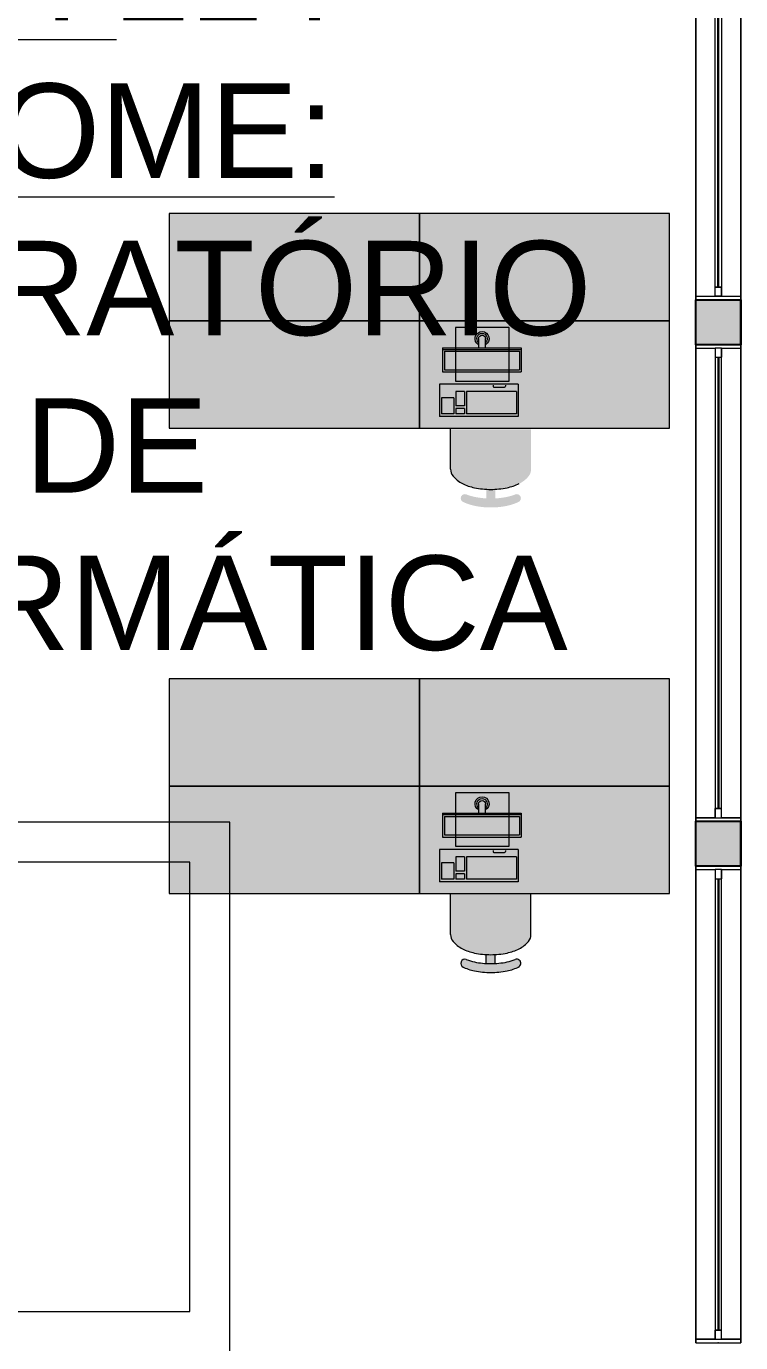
# Model space of a CAD drawing. Header units: metres. Extents: x 512 to 829, y -209 to 245.
# Drawn here: x 694.54 to 698.54, y -162.82 to -155.46 of the extents above; entities that cross this region are included whole.
import ezdxf

# ---------------------------------------------------------------- set-up
doc = ezdxf.new("R2010")
doc.units = ezdxf.units.M
doc.header["$LTSCALE"] = 0.508
doc.set_wipeout_variables(frame=1)
doc.header["$PDSIZE"] = -2
doc.linetypes.add('HIDDEN', pattern=[0.375, 0.25, -0.125])
for name, color, linetype, lineweight in [('AMB-NOVOS', 10, 'Continuous', 15), ('Demolir', 10, 'HIDDEN', 15), ('MOBILIARIO', 252, 'Continuous', 18), ('None', 7, 'Continuous', 5), ('NãoImprimir', 7, 'Continuous', 5), ('Peitoris', 2, 'Continuous', 5), ('ROTADEF', 253, 'Continuous', 15), ('Telhado-Princ', 7, 'Continuous', 5)]:
    doc.layers.add(name, color=color, linetype=linetype, lineweight=lineweight)

# ---------------------------------------------------------------- blocks, each defined once
blk = doc.blocks.new('Grupo-4656')
at = {"color": 7, "linetype": 'Continuous', "lineweight": 5}
for points in [[(-1.325, 0.125), (-1.30595, 0.125), (-1.30595, -0.125), (-1.325, -0.125)], [(1.30595, 0.125), (1.325, 0.125), (1.325, -0.125), (1.30595, -0.125)]]:
    blk.add_wipeout(points, dxfattribs=at).dxf.layer = 'None'
at = {"layer": 'None', "color": 7, "linetype": 'Continuous', "lineweight": 5}
for points in [[(-1.325, 0.125), (-1.30595, 0.125), (-1.30595, -0.125), (-1.325, -0.125)], [(1.30595, 0.125), (1.325, 0.125), (1.325, -0.125), (1.30595, -0.125)]]:
    blk.add_lwpolyline(points, close=True, dxfattribs=at)
blk = doc.blocks.new('Grupo-4657')
at = {"layer": 'None', "color": 7}
blk.add_blockref('Grupo-4656', (0, 0), dxfattribs=at)
at = {"layer": 'None', "color": 7, "linetype": 'Continuous', "lineweight": 5}
for p, q in [((-1.325, 0.125), (-1.30595, 0.125)), ((-1.30595, 0.125), (-1.30595, -0.125)), ((1.325, 0.125), (1.30595, 0.125)), ((1.30595, 0.125), (1.30595, -0.125)), ((-1.325, -0.125), (-1.30595, -0.125)), ((1.325, -0.125), (1.30595, -0.125))]:
    blk.add_line(p, q, dxfattribs=at)
blk = doc.blocks.new('Grupo-4658')
at = {"layer": 'None', "color": 7, "linetype": 'Continuous', "lineweight": 5}
for p, q in [((-1.3059, 0.0175), (-1.3059, -0.0175)), ((1.3059, 0.0175), (1.3059, -0.0175))]:
    blk.add_line(p, q, dxfattribs=at)
blk = doc.blocks.new('Grupo-4659')
at = {"color": 7, "linetype": 'Continuous', "lineweight": 5}
for points in [[(-1.3059, 0.0175), (-1.2551, 0.0175), (-1.2551, -0.0175), (-1.3059, -0.0175)], [(1.2551, 0.0175), (1.3059, 0.0175), (1.3059, -0.0175), (1.2551, -0.0175)]]:
    blk.add_wipeout(points, dxfattribs=at).dxf.layer = 'None'
at = {"layer": 'None', "color": 7, "linetype": 'Continuous', "lineweight": 5}
for points in [[(-1.3059, 0.0175), (-1.2551, 0.0175), (-1.2551, -0.0175), (-1.3059, -0.0175)], [(1.2551, 0.0175), (1.3059, 0.0175), (1.3059, -0.0175), (1.2551, -0.0175)]]:
    blk.add_lwpolyline(points, close=True, dxfattribs=at)
blk = doc.blocks.new('Grupo-4660')
at = {"layer": 'None', "color": 7}
blk.add_blockref('Grupo-4658', (0, 0), dxfattribs=at)
at = {"color": 7, "linetype": 'Continuous', "lineweight": 5}
blk.add_wipeout([(-1.2551, 0.0175), (1.2551, 0.0175), (1.2551, -0.0175), (-1.2551, -0.0175)], dxfattribs=at).dxf.layer = 'None'
at = {"layer": 'None', "color": 7, "linetype": 'Continuous', "lineweight": 5}
blk.add_lwpolyline([(-1.2551, 0.0175), (1.2551, 0.0175), (1.2551, -0.0175), (-1.2551, -0.0175)], close=True, dxfattribs=at)
at = {"layer": 'None', "color": 7}
blk.add_blockref('Grupo-4659', (0, 0), dxfattribs=at)
at = {"layer": 'None', "color": 7, "linetype": 'Continuous', "lineweight": 5}
for p, q in [((-1.3059, 0.0175), (-1.2551, 0.0175)), ((-1.2551, 0.0175), (-1.2551, -0.0175)), ((1.3059, 0.0175), (1.2551, 0.0175)), ((1.2551, 0.0175), (1.2551, -0.0175)), ((-1.3059, -0.0175), (-1.2551, -0.0175)), ((1.3059, -0.0175), (1.2551, -0.0175))]:
    blk.add_line(p, q, dxfattribs=at)
blk = doc.blocks.new('Grupo-4661')
at = {"color": 7, "linetype": 'Continuous', "lineweight": 9}
blk.add_wipeout([(-1.25515, 0.000635), (1.25515, 0.000635), (1.25515, -0.000635), (-1.25515, -0.000635)], dxfattribs=at).dxf.layer = 'None'
blk = doc.blocks.new('Grupo-4662')
at = {"layer": 'None', "color": 7}
blk.add_blockref('Grupo-4661', (0, 0), dxfattribs=at)
at = {"layer": 'None', "color": 7, "linetype": 'Continuous', "lineweight": 25}
for p, q in [((-1.25515, 0.000635), (1.25515, 0.000635)), ((-1.25515, -0.000635), (1.25515, -0.000635))]:
    blk.add_line(p, q, dxfattribs=at)
blk = doc.blocks.new('Grupo-4663')
at = {"layer": 'None', "color": 7, "linetype": 'Continuous', "lineweight": 20}
for p, q in [((1.325, 0.125), (-1.325, 0.125)), ((1.325, -0.125), (-1.325, -0.125))]:
    blk.add_line(p, q, dxfattribs=at)
blk = doc.blocks.new('Window (2D)-401')
at = {"color": 7, "linetype": 'Continuous', "lineweight": 5}
blk.add_wipeout([(-1.325, 0.125), (1.325, 0.125), (1.325, -0.125), (-1.325, -0.125)], dxfattribs=at).dxf.layer = 'None'
at = {"layer": 'None', "color": 7}
blk.add_blockref('Grupo-4657', (0, 0), dxfattribs=at)
at = {"layer": 'None', "color": 7, "linetype": 'Continuous', "lineweight": 5}
for p, q in [((-1.325, 0.125), (1.325, 0.125)), ((-1.325, -0.125), (1.325, -0.125))]:
    blk.add_line(p, q, dxfattribs=at)
at = {"layer": 'NãoImprimir', "linetype": 'Continuous'}
for p in [(-1.325, 0), (1.325, 0)]:
    blk.add_point(p, dxfattribs=at)
at = {"layer": 'Peitoris'}
blk.add_blockref('Grupo-4660', (0, 0), dxfattribs=at)
blk.add_blockref('Grupo-4662', (0, 0), dxfattribs=at)
at = {"layer": 'Telhado-Princ'}
blk.add_blockref('Grupo-4663', (0, 0), dxfattribs=at)
blk = doc.blocks.new('Grupo-4664')
at = {"color": 7, "linetype": 'Continuous', "lineweight": 5}
for points in [[(-1.325, 0.125), (-1.30595, 0.125), (-1.30595, -0.125), (-1.325, -0.125)], [(1.30595, 0.125), (1.325, 0.125), (1.325, -0.125), (1.30595, -0.125)]]:
    blk.add_wipeout(points, dxfattribs=at).dxf.layer = 'None'
at = {"layer": 'None', "color": 7, "linetype": 'Continuous', "lineweight": 5}
for points in [[(-1.325, 0.125), (-1.30595, 0.125), (-1.30595, -0.125), (-1.325, -0.125)], [(1.30595, 0.125), (1.325, 0.125), (1.325, -0.125), (1.30595, -0.125)]]:
    blk.add_lwpolyline(points, close=True, dxfattribs=at)
blk = doc.blocks.new('Grupo-4665')
at = {"layer": 'None', "color": 7}
blk.add_blockref('Grupo-4664', (0, 0), dxfattribs=at)
at = {"layer": 'None', "color": 7, "linetype": 'Continuous', "lineweight": 5}
for p, q in [((-1.325, 0.125), (-1.30595, 0.125)), ((-1.30595, 0.125), (-1.30595, -0.125)), ((1.325, 0.125), (1.30595, 0.125)), ((1.30595, 0.125), (1.30595, -0.125)), ((-1.325, -0.125), (-1.30595, -0.125)), ((1.325, -0.125), (1.30595, -0.125))]:
    blk.add_line(p, q, dxfattribs=at)
blk = doc.blocks.new('Grupo-4666')
at = {"layer": 'None', "color": 7, "linetype": 'Continuous', "lineweight": 5}
for p, q in [((-1.3059, 0.0175), (-1.3059, -0.0175)), ((1.3059, 0.0175), (1.3059, -0.0175))]:
    blk.add_line(p, q, dxfattribs=at)
blk = doc.blocks.new('Grupo-4667')
at = {"color": 7, "linetype": 'Continuous', "lineweight": 5}
for points in [[(-1.3059, 0.0175), (-1.2551, 0.0175), (-1.2551, -0.0175), (-1.3059, -0.0175)], [(1.2551, 0.0175), (1.3059, 0.0175), (1.3059, -0.0175), (1.2551, -0.0175)]]:
    blk.add_wipeout(points, dxfattribs=at).dxf.layer = 'None'
at = {"layer": 'None', "color": 7, "linetype": 'Continuous', "lineweight": 5}
for points in [[(-1.3059, 0.0175), (-1.2551, 0.0175), (-1.2551, -0.0175), (-1.3059, -0.0175)], [(1.2551, 0.0175), (1.3059, 0.0175), (1.3059, -0.0175), (1.2551, -0.0175)]]:
    blk.add_lwpolyline(points, close=True, dxfattribs=at)
blk = doc.blocks.new('Grupo-4668')
at = {"layer": 'None', "color": 7}
blk.add_blockref('Grupo-4666', (0, 0), dxfattribs=at)
at = {"color": 7, "linetype": 'Continuous', "lineweight": 5}
blk.add_wipeout([(-1.2551, 0.0175), (1.2551, 0.0175), (1.2551, -0.0175), (-1.2551, -0.0175)], dxfattribs=at).dxf.layer = 'None'
at = {"layer": 'None', "color": 7, "linetype": 'Continuous', "lineweight": 5}
blk.add_lwpolyline([(-1.2551, 0.0175), (1.2551, 0.0175), (1.2551, -0.0175), (-1.2551, -0.0175)], close=True, dxfattribs=at)
at = {"layer": 'None', "color": 7}
blk.add_blockref('Grupo-4667', (0, 0), dxfattribs=at)
at = {"layer": 'None', "color": 7, "linetype": 'Continuous', "lineweight": 5}
for p, q in [((-1.3059, 0.0175), (-1.2551, 0.0175)), ((-1.2551, 0.0175), (-1.2551, -0.0175)), ((1.3059, 0.0175), (1.2551, 0.0175)), ((1.2551, 0.0175), (1.2551, -0.0175)), ((-1.3059, -0.0175), (-1.2551, -0.0175)), ((1.3059, -0.0175), (1.2551, -0.0175))]:
    blk.add_line(p, q, dxfattribs=at)
blk = doc.blocks.new('Grupo-4669')
at = {"color": 7, "linetype": 'Continuous', "lineweight": 9}
blk.add_wipeout([(-1.25515, 0.000635), (1.25515, 0.000635), (1.25515, -0.000635), (-1.25515, -0.000635)], dxfattribs=at).dxf.layer = 'None'
blk = doc.blocks.new('Grupo-4670')
at = {"layer": 'None', "color": 7}
blk.add_blockref('Grupo-4669', (0, 0), dxfattribs=at)
at = {"layer": 'None', "color": 7, "linetype": 'Continuous', "lineweight": 25}
for p, q in [((-1.25515, 0.000635), (1.25515, 0.000635)), ((-1.25515, -0.000635), (1.25515, -0.000635))]:
    blk.add_line(p, q, dxfattribs=at)
blk = doc.blocks.new('Grupo-4671')
at = {"layer": 'None', "color": 7, "linetype": 'Continuous', "lineweight": 20}
for p, q in [((1.325, 0.125), (-1.325, 0.125)), ((1.325, -0.125), (-1.325, -0.125))]:
    blk.add_line(p, q, dxfattribs=at)
blk = doc.blocks.new('Window (2D)-402')
at = {"color": 7, "linetype": 'Continuous', "lineweight": 5}
blk.add_wipeout([(-1.325, 0.125), (1.325, 0.125), (1.325, -0.125), (-1.325, -0.125)], dxfattribs=at).dxf.layer = 'None'
at = {"layer": 'None', "color": 7}
blk.add_blockref('Grupo-4665', (0, 0), dxfattribs=at)
at = {"layer": 'None', "color": 7, "linetype": 'Continuous', "lineweight": 5}
for p, q in [((-1.325, 0.125), (1.325, 0.125)), ((-1.325, -0.125), (1.325, -0.125))]:
    blk.add_line(p, q, dxfattribs=at)
at = {"layer": 'NãoImprimir', "linetype": 'Continuous'}
for p in [(-1.325, 0), (1.325, 0)]:
    blk.add_point(p, dxfattribs=at)
at = {"layer": 'Peitoris'}
blk.add_blockref('Grupo-4668', (0, 0), dxfattribs=at)
blk.add_blockref('Grupo-4670', (0, 0), dxfattribs=at)
at = {"layer": 'Telhado-Princ'}
blk.add_blockref('Grupo-4671', (0, 0), dxfattribs=at)
blk = doc.blocks.new('Grupo-4672')
at = {"color": 7, "linetype": 'Continuous', "lineweight": 5}
for points in [[(-1.325, 0.125), (-1.30595, 0.125), (-1.30595, -0.125), (-1.325, -0.125)], [(1.30595, 0.125), (1.325, 0.125), (1.325, -0.125), (1.30595, -0.125)]]:
    blk.add_wipeout(points, dxfattribs=at).dxf.layer = 'None'
at = {"layer": 'None', "color": 7, "linetype": 'Continuous', "lineweight": 5}
for points in [[(-1.325, 0.125), (-1.30595, 0.125), (-1.30595, -0.125), (-1.325, -0.125)], [(1.30595, 0.125), (1.325, 0.125), (1.325, -0.125), (1.30595, -0.125)]]:
    blk.add_lwpolyline(points, close=True, dxfattribs=at)
blk = doc.blocks.new('Grupo-4673')
at = {"layer": 'None', "color": 7}
blk.add_blockref('Grupo-4672', (0, 0), dxfattribs=at)
at = {"layer": 'None', "color": 7, "linetype": 'Continuous', "lineweight": 5}
for p, q in [((-1.325, 0.125), (-1.30595, 0.125)), ((-1.30595, 0.125), (-1.30595, -0.125)), ((1.325, 0.125), (1.30595, 0.125)), ((1.30595, 0.125), (1.30595, -0.125)), ((-1.325, -0.125), (-1.30595, -0.125)), ((1.325, -0.125), (1.30595, -0.125))]:
    blk.add_line(p, q, dxfattribs=at)
blk = doc.blocks.new('Grupo-4674')
at = {"layer": 'None', "color": 7, "linetype": 'Continuous', "lineweight": 5}
for p, q in [((-1.3059, 0.0175), (-1.3059, -0.0175)), ((1.3059, 0.0175), (1.3059, -0.0175))]:
    blk.add_line(p, q, dxfattribs=at)
blk = doc.blocks.new('Grupo-4675')
at = {"color": 7, "linetype": 'Continuous', "lineweight": 5}
for points in [[(-1.3059, 0.0175), (-1.2551, 0.0175), (-1.2551, -0.0175), (-1.3059, -0.0175)], [(1.2551, 0.0175), (1.3059, 0.0175), (1.3059, -0.0175), (1.2551, -0.0175)]]:
    blk.add_wipeout(points, dxfattribs=at).dxf.layer = 'None'
at = {"layer": 'None', "color": 7, "linetype": 'Continuous', "lineweight": 5}
for points in [[(-1.3059, 0.0175), (-1.2551, 0.0175), (-1.2551, -0.0175), (-1.3059, -0.0175)], [(1.2551, 0.0175), (1.3059, 0.0175), (1.3059, -0.0175), (1.2551, -0.0175)]]:
    blk.add_lwpolyline(points, close=True, dxfattribs=at)
blk = doc.blocks.new('Grupo-4676')
at = {"layer": 'None', "color": 7}
blk.add_blockref('Grupo-4674', (0, 0), dxfattribs=at)
at = {"color": 7, "linetype": 'Continuous', "lineweight": 5}
blk.add_wipeout([(-1.2551, 0.0175), (1.2551, 0.0175), (1.2551, -0.0175), (-1.2551, -0.0175)], dxfattribs=at).dxf.layer = 'None'
at = {"layer": 'None', "color": 7, "linetype": 'Continuous', "lineweight": 5}
blk.add_lwpolyline([(-1.2551, 0.0175), (1.2551, 0.0175), (1.2551, -0.0175), (-1.2551, -0.0175)], close=True, dxfattribs=at)
at = {"layer": 'None', "color": 7}
blk.add_blockref('Grupo-4675', (0, 0), dxfattribs=at)
at = {"layer": 'None', "color": 7, "linetype": 'Continuous', "lineweight": 5}
for p, q in [((-1.3059, 0.0175), (-1.2551, 0.0175)), ((-1.2551, 0.0175), (-1.2551, -0.0175)), ((1.3059, 0.0175), (1.2551, 0.0175)), ((1.2551, 0.0175), (1.2551, -0.0175)), ((-1.3059, -0.0175), (-1.2551, -0.0175)), ((1.3059, -0.0175), (1.2551, -0.0175))]:
    blk.add_line(p, q, dxfattribs=at)
blk = doc.blocks.new('Grupo-4677')
at = {"color": 7, "linetype": 'Continuous', "lineweight": 9}
blk.add_wipeout([(-1.25515, 0.000635), (1.25515, 0.000635), (1.25515, -0.000635), (-1.25515, -0.000635)], dxfattribs=at).dxf.layer = 'None'
blk = doc.blocks.new('Grupo-4678')
at = {"layer": 'None', "color": 7}
blk.add_blockref('Grupo-4677', (0, 0), dxfattribs=at)
at = {"layer": 'None', "color": 7, "linetype": 'Continuous', "lineweight": 25}
for p, q in [((-1.25515, 0.000635), (1.25515, 0.000635)), ((-1.25515, -0.000635), (1.25515, -0.000635))]:
    blk.add_line(p, q, dxfattribs=at)
blk = doc.blocks.new('Grupo-4679')
at = {"layer": 'None', "color": 7, "linetype": 'Continuous', "lineweight": 20}
for p, q in [((1.325, 0.125), (-1.325, 0.125)), ((1.325, -0.125), (-1.325, -0.125))]:
    blk.add_line(p, q, dxfattribs=at)
blk = doc.blocks.new('Window (2D)-403')
at = {"color": 7, "linetype": 'Continuous', "lineweight": 5}
blk.add_wipeout([(-1.325, 0.125), (1.325, 0.125), (1.325, -0.125), (-1.325, -0.125)], dxfattribs=at).dxf.layer = 'None'
at = {"layer": 'None', "color": 7}
blk.add_blockref('Grupo-4673', (0, 0), dxfattribs=at)
at = {"layer": 'None', "color": 7, "linetype": 'Continuous', "lineweight": 5}
for p, q in [((-1.325, 0.125), (1.325, 0.125)), ((-1.325, -0.125), (1.325, -0.125))]:
    blk.add_line(p, q, dxfattribs=at)
at = {"layer": 'NãoImprimir', "linetype": 'Continuous'}
for p in [(-1.325, 0), (1.325, 0)]:
    blk.add_point(p, dxfattribs=at)
at = {"layer": 'Peitoris'}
blk.add_blockref('Grupo-4676', (0, 0), dxfattribs=at)
blk.add_blockref('Grupo-4678', (0, 0), dxfattribs=at)
at = {"layer": 'Telhado-Princ'}
blk.add_blockref('Grupo-4679', (0, 0), dxfattribs=at)
blk = doc.blocks.new('Grupo-4859')
at = {"layer": 'None', "linetype": 'Continuous', "lineweight": 0}
for points in [[(-19.1639, -83.0987), (-19.1639, -82.8487), (-18.9139, -82.8487), (-18.9139, -83.0987)], [(-19.1639, -85.9987), (-19.1639, -85.7487), (-18.9139, -85.7487), (-18.9139, -85.9987)]]:
    blk.add_hatch(color=255, dxfattribs=at).paths.add_polyline_path(points)
at = {"layer": 'None', "color": 7, "linetype": 'Continuous', "lineweight": 25}
for points in [[(-19.1639, -83.0987), (-19.1639, -82.8487), (-18.9139, -82.8487), (-18.9139, -83.0987)], [(-19.1639, -85.9987), (-19.1639, -85.7487), (-18.9139, -85.7487), (-18.9139, -85.9987)]]:
    blk.add_lwpolyline(points, close=True, dxfattribs=at)
blk = doc.blocks.new('monitor')
at = {"layer": 'MOBILIARIO'}
for p, q in [((-0.0198, 0.1342), (-0.0198, 0.1859)), ((0.0185, 0.1859), (0.0185, 0.1342)), ((0.2202, 0.1342), (-0.2202, 0.1342)), ((-0.2202, 0.1342), (-0.2202, 0)), ((0.2202, 0.1256), (-0.2202, 0.1256)), ((0.2089, 0.116), (-0.2101, 0.116)), ((-0.2101, 0.116), (-0.2101, 0.0121)), ((0.2089, 0.116), (0.2089, 0.0121)), ((0.2202, 0.1342), (0.2202, 0)), ((0.2202, 0), (-0.2202, 0)), ((0.2089, 0.0121), (-0.2101, 0.0121))]:
    blk.add_line(p, q, dxfattribs=at)
for radius, start, end in [(0.0392, 299.31433, 240.68567), (0.0292, 311.09871, 228.90129), (0.0192, 0, 180)]:
    blk.add_arc((-0.0007, 0.1859), radius, start, end, dxfattribs=at)
blk = doc.blocks.new('Computador 2')
at = {"layer": 'MOBILIARIO'}
for p, q in [((0, 0.18), (0, 0)), ((0.44, 0.18), (0, 0.18)), ((0.44, 0.18), (0.44, 0)), ((0.01, 0.105), (0.01, 0.015)), ((0.08, 0.105), (0.01, 0.105)), ((0.08, 0.105), (0.08, 0.015)), ((0.09, 0.14), (0.09, 0.06)), ((0.14, 0.14), (0.09, 0.14)), ((0.14, 0.14), (0.14, 0.06)), ((0.15, 0.14), (0.15, 0.015)), ((0.43, 0.14), (0.15, 0.14)), ((0.43, 0.14), (0.43, 0.015)), ((0.44, 0), (0, 0)), ((0.08, 0.015), (0.01, 0.015)), ((0.14, 0.06), (0.09, 0.06)), ((0.09, 0.045), (0.09, 0.015)), ((0.14, 0.045), (0.09, 0.045)), ((0.14, 0.015), (0.09, 0.015)), ((0.14, 0.045), (0.14, 0.015)), ((0.43, 0.015), (0.15, 0.015))]:
    blk.add_line(p, q, dxfattribs=at)
at = {"layer": 'MOBILIARIO', "linetype": 'Continuous', "lineweight": 0}
for p, q in [((0.299, 0.175), (0.299, 0.1686)), ((0.304, 0.1636), (0.364, 0.1636)), ((0.369, 0.175), (0.369, 0.1686))]:
    blk.add_line(p, q, dxfattribs=at)
at = {"layer": 'MOBILIARIO'}
blk.add_lwpolyline([(0.0886, 0.1983), (0.3886, 0.1983), (0.3886, 0.4983), (0.0886, 0.4983)], close=True, dxfattribs=at)
at = {"layer": 'MOBILIARIO', "linetype": 'Continuous', "lineweight": 0}
for centre, start, end in [((0.304, 0.1686), 180, 270), ((0.364, 0.1686), 270, 0)]:
    blk.add_arc(centre, 0.005, start, end, dxfattribs=at)
at = {"layer": 'MOBILIARIO', "xscale": -1}
blk.add_blockref('monitor', (0.237, 0.2497), dxfattribs=at)

msp = doc.modelspace()

# ---------------------------------------------------------------- hatches: boundary and pattern name
at = {"layer": 'Demolir', "linetype": 'Continuous', "lineweight": 0, "true_color": 0xf7f7f7}
h = msp.add_hatch(color=7, dxfattribs=at)
h.dxf.hatch_style = 1
h.paths.add_polyline_path([(695.3395, -156.5051), (696.739, -156.5051), (696.7395, -157.1051), (695.3395, -157.1051)])
h = msp.add_hatch(color=7, dxfattribs=at)
h.dxf.hatch_style = 1
h.paths.add_polyline_path([(696.7395, -156.5051), (698.139, -156.5051), (698.1395, -157.1051), (696.7395, -157.1051)])
h = msp.add_hatch(color=7, dxfattribs=at)
h.dxf.hatch_style = 1
h.paths.add_polyline_path([(695.3395, -157.1051), (696.739, -157.1051), (696.7395, -157.7051), (695.3395, -157.7051)])
h = msp.add_hatch(color=7, dxfattribs=at)
h.dxf.hatch_style = 1
h.paths.add_polyline_path([(696.7395, -157.1051), (698.139, -157.1051), (698.1395, -157.7051), (696.7395, -157.7051)])
at = {"layer": 'Demolir', "linetype": 'Continuous', "lineweight": 0, "true_color": 0x7aafdf}
h = msp.add_hatch(color=143, dxfattribs=at)
h.dxf.hatch_style = 1
h.paths.add_polyline_path([(697.3647, -157.937, -0.174705), (697.3509, -157.9751, -0.104203), (697.2988, -158.0165, -0.064948), (697.2307, -158.0401, -0.051099), (697.1397, -158.0495, -0.051099), (697.0487, -158.0401, -0.064948), (696.9806, -158.0165, -0.104203), (696.9284, -157.9751, -0.174705), (696.9147, -157.937), (696.9147, -157.712), (697.3647, -157.712)])
h.paths.add_polyline_path([(697.1647, -158.0988, -0.013937), (697.1397, -158.0995, -0.013937), (697.1147, -158.0988), (697.1147, -158.0488, 0.013937), (697.1397, -158.0495, 0.013937), (697.1647, -158.0488)])
h.paths.add_polyline_path([(697.1397, -158.1495, -0.051099), (697.0487, -158.1401, -0.062667), (696.9828, -158.1176, -0.930498), (697.0027, -158.0764, 0.043138), (697.0487, -158.0901, 0.051099), (697.1397, -158.0995, 0.051099), (697.2307, -158.0901, 0.043138), (697.2766, -158.0764, -0.930498), (697.2965, -158.1176, -0.062667), (697.2307, -158.1401, -0.051099)])
at = {"layer": 'Demolir', "linetype": 'Continuous', "lineweight": 0, "true_color": 0xf7f7f7}
h = msp.add_hatch(color=7, dxfattribs=at)
h.dxf.hatch_style = 1
h.paths.add_polyline_path([(695.3395, -159.108), (696.739, -159.108), (696.7395, -159.708), (695.3395, -159.708)])
h = msp.add_hatch(color=7, dxfattribs=at)
h.dxf.hatch_style = 1
h.paths.add_polyline_path([(696.7395, -159.108), (698.139, -159.108), (698.1395, -159.708), (696.7395, -159.708)])
h = msp.add_hatch(color=7, dxfattribs=at)
h.dxf.hatch_style = 1
h.paths.add_polyline_path([(695.3395, -159.708), (696.739, -159.708), (696.7395, -160.308), (695.3395, -160.308)])
h = msp.add_hatch(color=7, dxfattribs=at)
h.dxf.hatch_style = 1
h.paths.add_polyline_path([(696.7395, -159.708), (698.139, -159.708), (698.1395, -160.308), (696.7395, -160.308)])
at = {"layer": 'Demolir', "linetype": 'Continuous', "lineweight": 0, "true_color": 0x7aafdf}
h = msp.add_hatch(color=143, dxfattribs=at)
h.dxf.hatch_style = 1
h.paths.add_polyline_path([(697.3613, -160.5385, -0.174705), (697.3475, -160.5766, -0.104203), (697.2954, -160.618, -0.064948), (697.2273, -160.6417, -0.051099), (697.1363, -160.651, -0.051099), (697.0453, -160.6417, -0.064948), (696.9772, -160.618, -0.104203), (696.925, -160.5766, -0.174705), (696.9113, -160.5385), (696.9113, -160.3135), (697.3613, -160.3135)])
h.paths.add_polyline_path([(697.1613, -160.7003, -0.013937), (697.1363, -160.701, -0.013937), (697.1113, -160.7003), (697.1113, -160.6503, 0.013937), (697.1363, -160.651, 0.013937), (697.1613, -160.6503)])
h.paths.add_polyline_path([(697.1363, -160.751, -0.051099), (697.0453, -160.7417, -0.062667), (696.9795, -160.7192, -0.930498), (696.9993, -160.6779, 0.043138), (697.0453, -160.6917, 0.051099), (697.1363, -160.701, 0.051099), (697.2273, -160.6917, 0.043138), (697.2733, -160.6779, -0.930498), (697.2931, -160.7192, -0.062667), (697.2273, -160.7417, -0.051099)])

# ---------------------------------------------------------------- linework, layer by layer
at = {"layer": 'MOBILIARIO', "linetype": 'Continuous', "lineweight": 0}
for p, q in [((696.9145, -157.9358), (696.9145, -157.7108)), ((696.9145, -160.5386), (696.9145, -160.3136)), ((697.3645, -160.5386), (697.3645, -160.3136)), ((697.1145, -160.7004), (697.1145, -160.6504)), ((697.1645, -160.7004), (697.1645, -160.6504))]:
    msp.add_line(p, q, dxfattribs=at)
for points in [[(695.3395, -156.5051), (695.3395, -157.1051), (696.7395, -157.1051), (696.7395, -156.5051), (695.3395, -156.5051)], [(696.7395, -156.5051), (696.7395, -157.1051), (698.1395, -157.1051), (698.1395, -156.5051), (696.7395, -156.5051)], [(695.3395, -157.1051), (695.3395, -157.7051), (696.7395, -157.7051), (696.7395, -157.1051), (695.3395, -157.1051)], [(696.7395, -157.1051), (696.7395, -157.7051), (698.1395, -157.7051), (698.1395, -157.1051), (696.7395, -157.1051)], [(695.3395, -159.108), (695.3395, -159.708), (696.7395, -159.708), (696.7395, -159.108), (695.3395, -159.108)], [(696.7395, -159.108), (696.7395, -159.708), (698.1395, -159.708), (698.1395, -159.108), (696.7395, -159.108)], [(695.3395, -159.708), (695.3395, -160.308), (696.7395, -160.308), (696.7395, -159.708), (695.3395, -159.708)], [(696.7395, -159.708), (696.7395, -160.308), (698.1395, -160.308), (698.1395, -159.708), (696.7395, -159.708)]]:
    msp.add_lwpolyline(points, dxfattribs=at)
for centre, radius, start, end in [((696.9742, -157.9358), 0.0597, 180, 219.63927), ((697.0527, -157.8708), 0.1616, 219.63927, 243.43495), ((697.105, -157.7661), 0.2786, 243.43495, 258.29908), ((697.174, -157.7661), 0.2786, 281.70092, 296.56505), ((697.1395, -157.5996), 0.4487, 258.29908, 270), ((697.1395, -157.5996), 0.4487, 270, 281.70092), ((696.9742, -160.5386), 0.0597, 180, 219.63927), ((697.0527, -160.4737), 0.1616, 219.63927, 243.43495), ((697.2263, -160.4737), 0.1616, 296.56505, 320.36073), ((697.3048, -160.5386), 0.0597, 320.36073, 0), ((696.9941, -160.6994), 0.0229, 68.4187, 248.4187), ((697.105, -160.369), 0.2786, 243.43495, 258.29908), ((697.1395, -160.2024), 0.4487, 258.29908, 270), ((697.1395, -160.2024), 0.4487, 270, 281.70092), ((697.174, -160.369), 0.2786, 281.70092, 296.56505), ((697.2849, -160.6994), 0.0229, 291.5813, 111.5813), ((697.105, -160.469), 0.2786, 243.43495, 258.29908), ((697.105, -160.419), 0.2786, 248.4187, 258.29908), ((697.1395, -160.2524), 0.4487, 258.29908, 270), ((697.1395, -160.3024), 0.4487, 258.29908, 270), ((697.1395, -160.2524), 0.4487, 270, 281.70092), ((697.1395, -160.3024), 0.4487, 270, 281.70092), ((697.174, -160.419), 0.2786, 281.70092, 291.5813), ((697.174, -160.469), 0.2786, 281.70092, 296.56505)]:
    msp.add_arc(centre, radius, start, end, dxfattribs=at)
at = {"layer": 'None', "color": 7, "linetype": 'Continuous', "lineweight": 25}
for p, q in [((698.287, -157.2389), (698.287, -156.9874)), ((698.5384, -157.2389), (698.5384, -156.9874)), ((698.5384, -160.156), (698.5384, -159.9045))]:
    msp.add_line(p, q, dxfattribs=at)
at = {"layer": 'ROTADEF', "color": 7, "linetype": 'Continuous', "lineweight": 5}
for p, q in [((695.6794, -159.9105), (692.3226, -159.9105)), ((695.6794, -162.8719), (695.6794, -159.9105)), ((695.4556, -160.1343), (692.5464, -160.1343)), ((695.4556, -160.1343), (692.5464, -160.1343)), ((695.4556, -162.6481), (695.4556, -160.1343)), ((695.4556, -162.6481), (695.4556, -160.1343)), ((692.5464, -162.6481), (695.4556, -162.6481)), ((692.5464, -162.6481), (695.4556, -162.6481))]:
    msp.add_line(p, q, dxfattribs=at)

# ---------------------------------------------------------------- block references
at = {"layer": 'Demolir', "linetype": 'Continuous', "lineweight": 0}
for p in [(696.8531, -157.6403), (696.8531, -160.2431)]:
    msp.add_blockref('Computador 2', p, dxfattribs=at)

# ---------------------------------------------------------------- texts
at = {"layer": 'AMB-NOVOS', "linetype": 'Continuous', "lineweight": 0, "insert": (693.106, -154.897), "char_height": 0.528095, "attachment_point": 1}
msp.add_mtext_dynamic_manual_height_columns('\\pi0.70146;{\\fArial|b0|i0|c0|p34;\\LN°:\\l 214\\P\\pi0.74109;\\LNOME: \\P\\pi-0.73116;\\lLABORATÓRIO \\P\\pi1.4257;DE \\P\\pi-0.61733;INFORMÁTICA}', width=3.779715, gutter_width=1.5088, heights=[0], dxfattribs=at)

# ---------------------------------------------------------------- next in the draw order: block references
at = {"layer": 'None', "color": 7, "yscale": 1.005894640890275, "zscale": 1.005894640890275, "rotation": 90}
for name, p, xscale in [('Window (2D)-401', (698.4127, -155.6546), 1.005894640890275), ('Window (2D)-402', (698.4127, -158.5717), -1.005894640890275), ('Window (2D)-403', (698.4127, -161.4888), -1.005894640890275)]:
    msp.add_blockref(name, p, dxfattribs=dict(at, xscale=xscale))

# ---------------------------------------------------------------- next in the draw order: block references
at = {"layer": 'None', "color": 7, "xscale": 1.005894640890275, "yscale": 1.005894640890275, "zscale": 1.005894640890275}
msp.add_blockref('Grupo-4859', (717.5638, -73.6503), dxfattribs=at)

doc.saveas('drawing.dxf')
